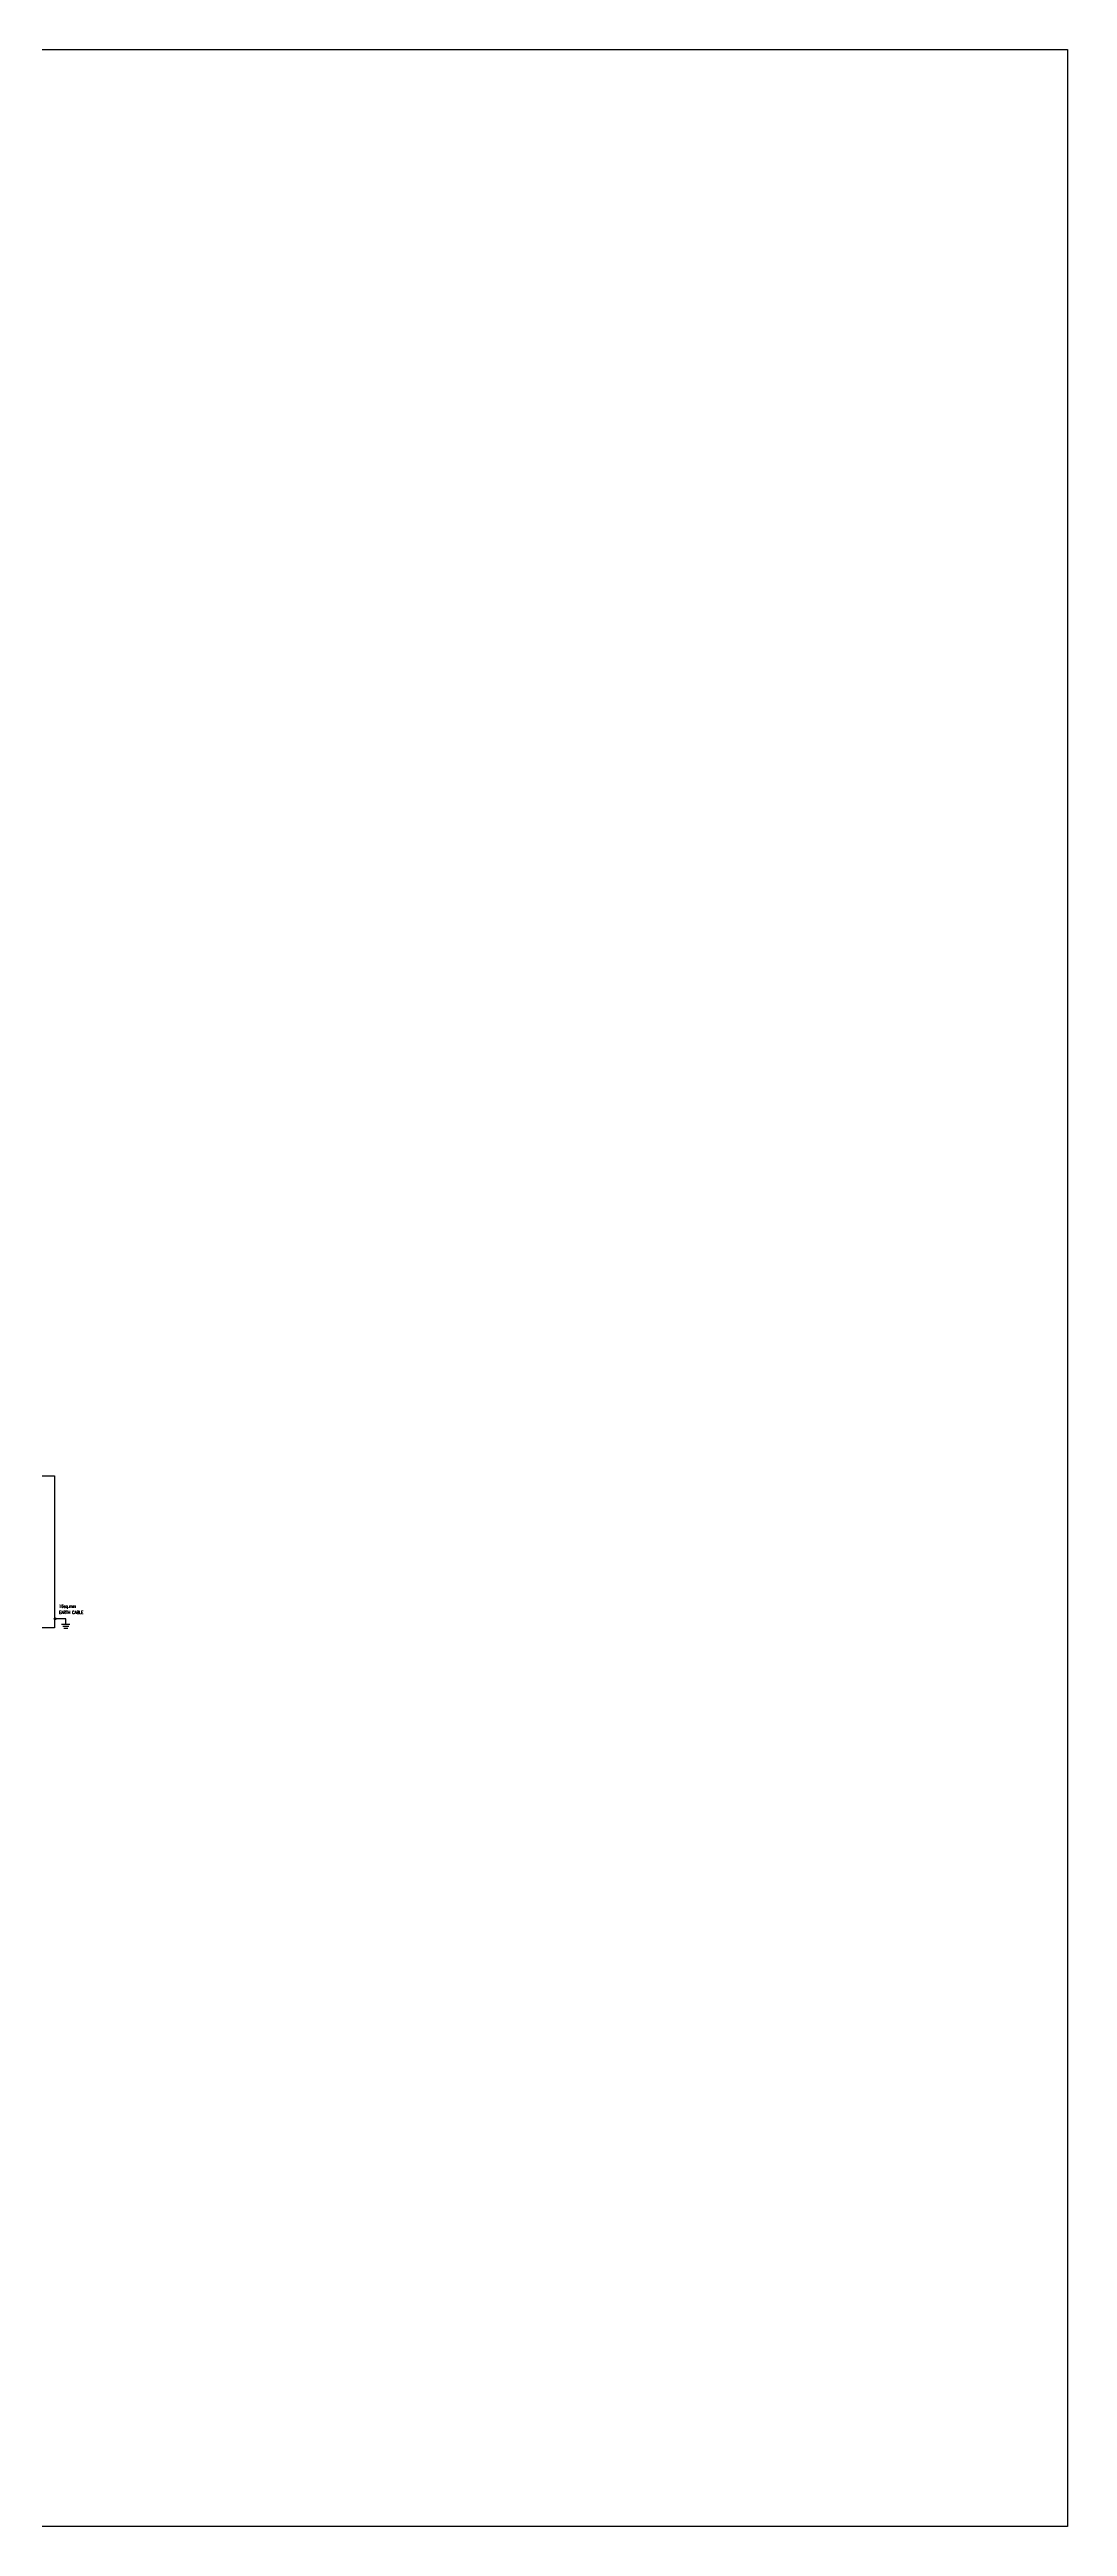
# Model space of a CAD drawing. Header units: millimetres. Extents: x 342787 to 562436, y 253179 to 528288.
# Drawn here: x 487772 to 562436, y 253179 to 434682 of the extents above; entities that cross this region are included whole.
import ezdxf

# ---------------------------------------------------------------- set-up
doc = ezdxf.new("R2010")
doc.units = ezdxf.units.MM
doc.header["$LTSCALE"] = 0.01
doc.layers.add('E-_ELEC----_E-', color=3, linetype='Continuous')
doc.styles.add('100', font='romans.shx', dxfattribs={"width": 0.8, "height": 250})

msp = doc.modelspace()

# ---------------------------------------------------------------- linework, layer by layer
for p, q in [((488964, 319692, -12208), (488185, 319692, -12208)), ((488964, 319300, -12208), (488964, 319692, -12208)), ((488664, 319300, -12208), (489264, 319300, -12208)), ((488739, 319150, -12208), (489189, 319150, -12208)), ((488814, 319000, -12208), (489114, 319000, -12208))]:
    msp.add_line(p, q)
at = {"color": 2}
msp.add_lwpolyline([(342787, 434682), (562436, 434682), (562436, 253179), (342787, 253179)], close=True, dxfattribs=at)
msp.add_circle((488185, 319692, -12208), 63.8)
at = {"layer": 'E-_ELEC----_E-', "color": 7, "elevation": -4069}
msp.add_lwpolyline([(466908, 330165), (488148, 330165), (488148, 319025), (466908, 319025)], close=True, dxfattribs=at)

# ---------------------------------------------------------------- texts
at = {"style": '100', "width": 0.8}
for s, p in [('EARTH CABLE', (488470, 320044, -12208)), ('16sq.mm', (488470, 320498, -12208))]:
    msp.add_text(s, height=225, rotation=360, dxfattribs=at).set_placement(p)

doc.saveas('drawing.dxf')
